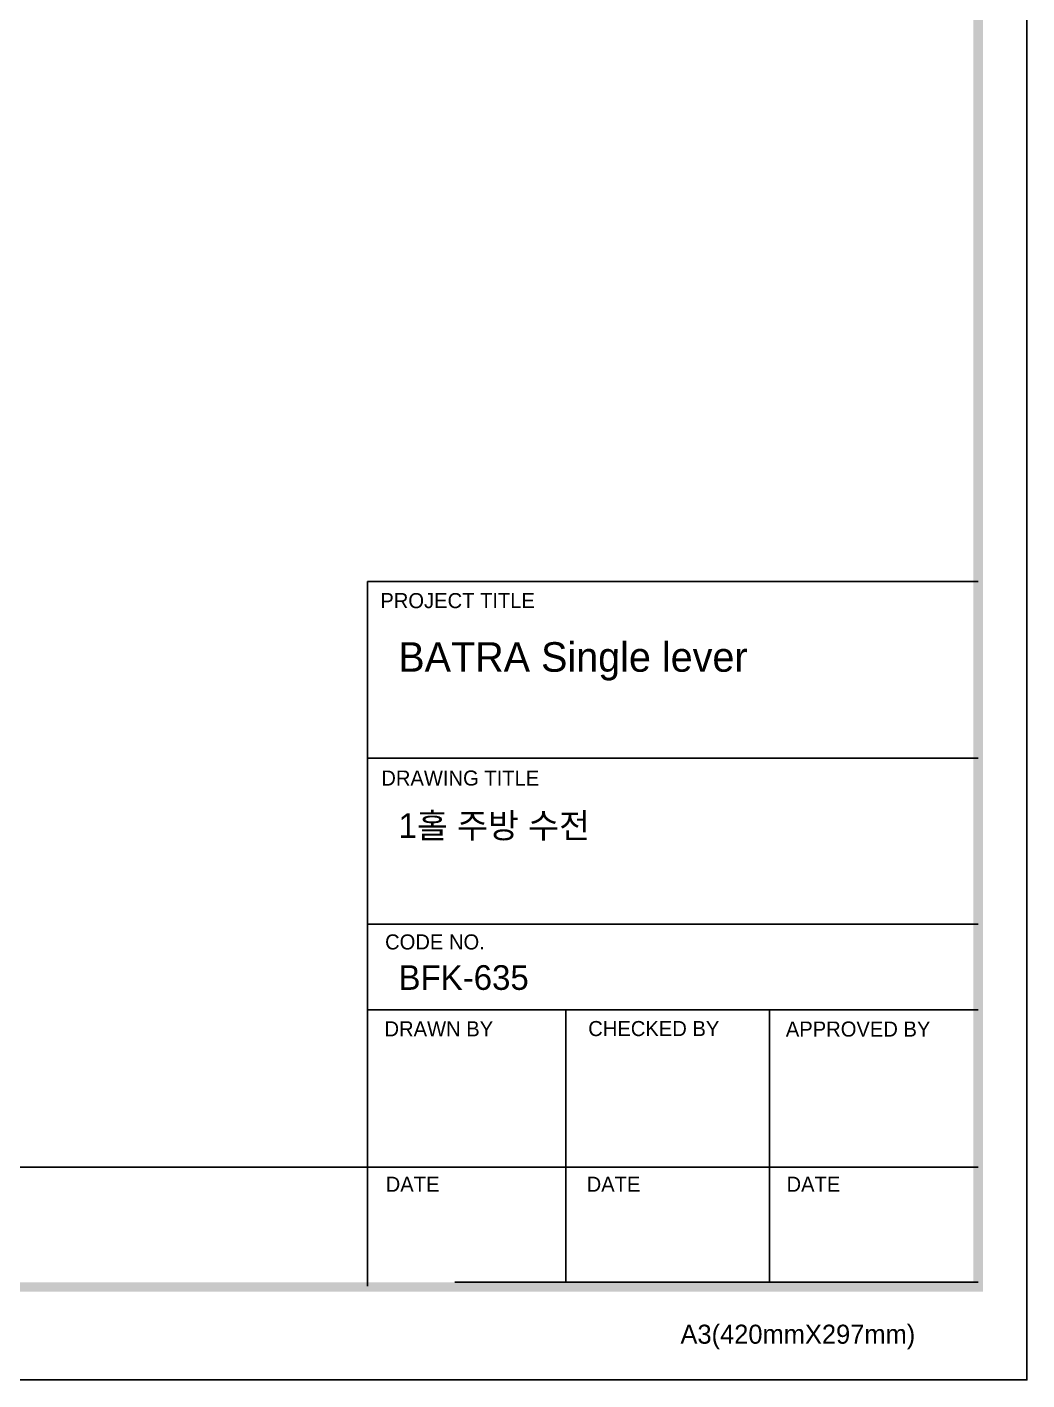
# Model space of a CAD drawing. Extents: x 16296660632 to 16296673174, y -37409619871 to -37409617131.
# Drawn here: x 16296672803 to 16296673174, y -37409618104 to -37409617601 of the extents above; entities that cross this region are included whole.
import ezdxf

# ---------------------------------------------------------------- set-up
doc = ezdxf.new("R2010")
doc.units = 0
doc.header["$LTSCALE"] = 10
doc.header["$MEASUREMENT"] = 0
doc.layers.get('0').update_dxf_attribs({"linetype": 'CONTINUOUS'})
doc.styles.add('Daelim Dimension', font='')
doc.styles.get('Daelim Dimension').set_extended_font_data('나눔고딕')

msp = doc.modelspace()

# ---------------------------------------------------------------- linework, layer by layer
at = {"color": 5, "ltscale": 40}
for p, q in [((16296673156.03418, -37409617806.775787), (16296672929.02693, -37409617806.775787)), ((16296673156.03418, -37409617872.390808), (16296672929.02693, -37409617872.390808)), ((16296673156.03418, -37409617872.390808), (16296672929.02693, -37409617872.390808)), ((16296673156.03418, -37409617934.114883), (16296672929.02693, -37409617934.114883)), ((16296673156.03418, -37409617934.114883), (16296672929.02693, -37409617934.114883)), ((16296673156.03418, -37409617965.949654), (16296672929.02693, -37409617965.949654)), ((16296673156.03418, -37409617965.949654), (16296672929.02693, -37409617965.949654)), ((16296673002.760851, -37409617965.949654), (16296673002.760851, -37409618067.290337)), ((16296673078.433241, -37409617965.949654), (16296673078.433241, -37409618067.290337)), ((16296673156.03418, -37409618024.490242), (16296672925.438761, -37409618024.490242)), ((16296673156.03418, -37409618024.490242), (16296672930.79554, -37409618024.490242)), ((16296673156.03418, -37409618067.290337), (16296672961.488359, -37409618067.290337))]:
    msp.add_line(p, q, dxfattribs=at)
at = {"color": 5, "ltscale": 0.5}
msp.add_line((16296672929.02693, -37409617806.775787), (16296672929.02693, -37409618068.663483), dxfattribs=at)
at = {"color": 5}
msp.add_line((16296671813.668039, -37409618024.490242), (16296672927.258329, -37409618024.490242), dxfattribs=at)
at = {"color": 2}
msp.add_lwpolyline([(16296671793.750851, -37409617131.239197), (16296673174.182779, -37409617131.239197), (16296673174.182779, -37409618103.587517), (16296671793.750851, -37409618103.587517)], close=True, dxfattribs=at)
at = {"ltscale": 0.5}
msp.add_lwpolyline([(16296671793.750851, -37409617131.239197), (16296673174.182779, -37409617131.239197), (16296673174.182779, -37409618103.587517), (16296671793.750851, -37409618103.587517)], close=True, dxfattribs=at)
at = {"color": 2}
msp.add_lwpolyline([(16296673174.182779, -37409618103.587517), (16296673174.182779, -37409617131.239197)], dxfattribs=at)
at = {"color": 5, "ltscale": 40}
for points in [[(16296673157.80278, -37409617147.619202), (16296673154.265579, -37409617147.619202), (16296673157.80278, -37409618070.827553), (16296673154.265579, -37409618067.290337)], [(16296673157.80278, -37409617147.619202), (16296673154.265579, -37409617147.619202), (16296673157.80278, -37409618070.827553), (16296673154.265579, -37409618067.290337)], [(16296673157.80278, -37409618070.827553), (16296673154.265579, -37409618067.290337), (16296671810.13084, -37409618070.827553), (16296671813.668039, -37409618067.290337)]]:
    msp.add_trace(points, dxfattribs=at)

# ---------------------------------------------------------------- texts
at = {"color": 5, "ltscale": 40, "style": 'Daelim Dimension'}
for s, height, p in [('PROJECT TITLE', 5.60521741, (16296672933.8326, -37409617816.656303)), ('DRAWING TITLE', 5.60521741, (16296672934.191971, -37409617882.626694)), ('CODE NO.', 5.6052174, (16296672935.59762, -37409617943.54847)), ('DRAWN BY', 5.6052174, (16296672935.37781, -37409617975.858299)), ('CHECKED BY', 5.6052174, (16296673011.11047, -37409617975.758904)), ('APPROVED BY', 5.60521741, (16296673084.559191, -37409617975.939972)), ('DATE', 5.6052174, (16296672935.81562, -37409618033.629539)), ('DATE', 5.6052174, (16296673010.51442, -37409618033.629539)), ('DATE', 5.6052174, (16296673084.816959, -37409618033.629539)), ('A3(420mmX297mm)', 7.07439334, (16296673045.392731, -37409618090.121063))]:
    msp.add_text(s, height=height, dxfattribs=at).set_placement(p)
at = {"attachment_point": 1, "style": 'Daelim Dimension'}
for s, insert, char_height, width in [('BATRA Single lever', (16296672940.499729, -37409617829.315048), 10.98783787, 176.59941773), ('1홀 주방 수전', (16296672940.59668, -37409617892.908447), 9.1728, 154.36884437), ('BFK-635', (16296672940.59668, -37409617949.399834), 9.1728, 154.36884437)]:
    msp.add_mtext(s, dxfattribs=dict(at, insert=insert, char_height=char_height, width=width))

doc.saveas('drawing.dxf')
